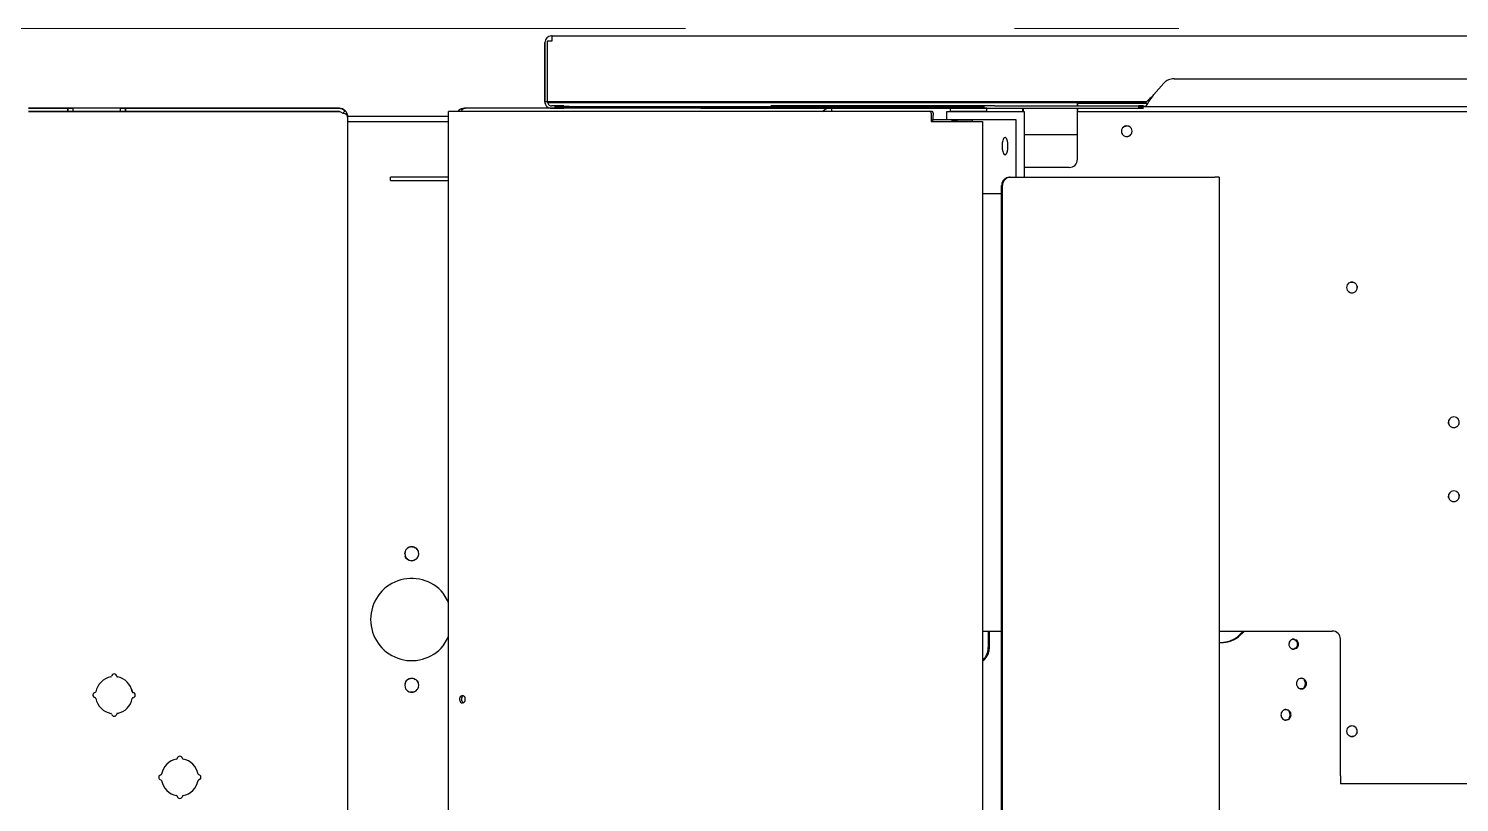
# Model space of a CAD drawing. Header units: millimetres. Extents: x -187347 to 135007, y -6415 to 292048.
# Drawn here: x -68491 to -67621, y 61584 to 62055 of the extents above; entities that cross this region are included whole.
import ezdxf

# ---------------------------------------------------------------- set-up
doc = ezdxf.new("R2010")
doc.units = ezdxf.units.MM
doc.header["$LTSCALE"] = 100
doc.linetypes.add('Z_LINE-CNTR', pattern=[17, 12, -2, 1, -2])
doc.layers.add('Layout Cabinplant', color=30, linetype='Continuous')
doc.layers.add('LAYOUT customer', color=5, linetype='Continuous')
doc.layers.add('S-GRID', color=7, linetype='Continuous', lineweight=5)

# ---------------------------------------------------------------- blocks, each defined once
blk = doc.blocks.new('CP hopper')
at = {"layer": 'LAYOUT customer', "linetype": 'Continuous'}
for p, q in [((-26411.64, -401.55), (-26411.64, -590.65)), ((-26411.64, -527.36), (-26411.64, -401.55)), ((-26411.64, -425.45), (-26411.64, -401.55)), ((-26411.64, -401.55), (-26411.64, -590.65)), ((-26409.64, -590.65), (-26409.64, -401.55)), ((-26409.64, -401.55), (-26409.64, -425.45)), ((-26411.64, -425.45), (-26409.64, -425.45)), ((-26409.64, -425.45), (-26411.64, -425.45)), ((-26411.64, -428.45), (-26411.64, -425.45)), ((-26409.64, -425.45), (-26409.64, -428.45)), ((-26409.64, -428.45), (-26411.64, -428.45)), ((-26411.64, -457.45), (-26409.64, -457.45)), ((-26411.64, -460.45), (-26411.64, -457.45)), ((-26411.64, -460.45), (-26409.64, -460.45)), ((-26409.64, -460.45), (-26411.64, -460.45)), ((-26411.64, -527.36), (-26411.64, -460.45)), ((-26409.64, -457.45), (-26409.64, -460.45)), ((-26409.64, -460.45), (-26409.64, -590.65)), ((-26763.17, -464.25), (-26764.65, -464.62)), ((-26411.64, -590.65), (-26411.64, -527.36)), ((-26411.64, -590.65), (-26411.64, -527.36)), ((-26411.79, -591.24), (-26412.53, -592.74)), ((-26411.64, -590.65), (-26411.79, -591.24)), ((-26410.02, -592.52), (-26409.68, -591.24)), ((-26409.68, -591.24), (-26410.02, -592.52)), ((-26409.68, -591.24), (-26409.64, -590.65)), ((-26409.64, -590.65), (-26409.68, -591.24)), ((-26415.04, -595.55), (-27218.26, -595.55)), ((-26417.64, -595.55), (-26417.64, -656.96)), ((-26417.64, -595.55), (-26417.64, -656.96)), ((-26417.64, -595.55), (-26417.64, -656.96)), ((-26415.04, -595.55), (-26414.54, -595.55)), ((-26414.54, -595.55), (-26415.04, -595.55)), ((-26414.54, -595.55), (-26415.04, -595.55)), ((-26414.64, -656.96), (-26414.64, -595.55)), ((-26414.64, -656.96), (-26414.64, -595.55)), ((-26414.08, -595.52), (-26414.54, -595.55)), ((-26414.08, -595.52), (-26414.54, -595.55)), ((-26414.54, -595.55), (-26414.08, -595.52)), ((-26413.38, -595.41), (-26414.08, -595.52)), ((-26414.08, -595.52), (-26413.38, -595.41)), ((-26413.19, -594.69), (-26413.8, -595.17)), ((-26412.71, -595.19), (-26413.38, -595.41)), ((-26413.38, -595.41), (-26412.71, -595.19)), ((-26412.81, -594.11), (-26413.19, -594.69)), ((-26412.53, -592.74), (-26412.81, -594.11)), ((-26412.71, -595.19), (-26411.78, -594.69)), ((-26411.78, -594.69), (-26412.71, -595.19)), ((-26412.53, -592.74), (-26411.15, -594.18)), ((-26412.53, -592.74), (-26411.15, -594.18)), ((-26412.53, -592.74), (-26411.15, -594.18)), ((-26411.15, -594.18), (-26412.53, -592.74)), ((-26412.53, -592.74), (-26411.15, -594.18)), ((-26412.53, -592.74), (-26411.15, -594.18)), ((-26411.15, -594.18), (-26412.53, -592.74)), ((-26412.53, -592.74), (-26411.15, -594.18)), ((-26411.15, -594.18), (-26412.53, -592.74)), ((-26412.53, -592.74), (-26411.15, -594.18)), ((-26411.15, -594.18), (-26412.53, -592.74)), ((-26411.15, -594.18), (-26412.53, -592.74)), ((-26412.53, -592.74), (-26411.15, -594.18)), ((-26411.15, -594.18), (-26412.53, -592.74)), ((-26411.15, -594.18), (-26412.53, -592.74)), ((-26411.15, -594.18), (-26412.53, -592.74)), ((-26411.15, -594.18), (-26412.53, -592.74)), ((-26411.15, -594.18), (-26412.53, -592.74)), ((-26412.53, -592.74), (-26411.15, -594.18)), ((-26412.53, -592.74), (-26411.15, -594.18)), ((-26411.78, -594.69), (-26411.15, -594.18)), ((-26411.15, -594.18), (-26411.78, -594.69)), ((-26411.15, -594.18), (-26410.02, -592.52)), ((-26410.02, -592.52), (-26411.15, -594.18)), ((-26453.64, -621.77), (-26451.64, -621.77)), ((-26453.64, -621.77), (-26453.64, -626.77)), ((-26451.64, -626.77), (-26451.64, -621.77)), ((-26764.89, -634.6), (-26764.81, -633.78)), ((-26764.81, -633.78), (-26764.89, -634.6)), ((-26764.82, -635.43), (-26764.89, -634.6)), ((-26764.89, -634.6), (-26764.82, -635.43)), ((-26764.61, -633.08), (-26764.81, -633.78)), ((-26763.98, -631.98), (-26764.61, -633.08)), ((-26763.98, -631.98), (-26763.31, -631.31)), ((-26763.31, -631.31), (-26763.98, -631.98)), ((-26762.73, -630.91), (-26763.31, -631.31)), ((-26761.75, -630.53), (-26762.73, -630.91)), ((-26760.64, -630.37), (-26761.75, -630.53)), ((-26759.54, -630.53), (-26760.64, -630.37)), ((-26758.55, -630.92), (-26759.54, -630.53)), ((-26759.54, -630.53), (-26759.14, -630.68)), ((-26757.97, -631.32), (-26758.55, -630.92)), ((-26757.31, -631.98), (-26757.97, -631.32)), ((-26756.68, -633.08), (-26757.31, -631.98)), ((-26757.31, -631.98), (-26757.03, -632.48)), ((-26756.48, -633.78), (-26756.68, -633.08)), ((-26756.68, -633.08), (-26756.48, -633.78)), ((-26756.43, -634.95), (-26756.48, -633.78)), ((-26756.48, -633.78), (-26756.4, -634.6)), ((-26756.48, -635.46), (-26756.43, -634.95)), ((-26756.4, -634.6), (-26756.43, -634.95)), ((-26684.81, -633.78), (-26684.89, -634.63)), ((-26684.89, -634.63), (-26684.86, -634.28)), ((-26684.89, -634.63), (-26684.81, -635.46)), ((-26684.81, -635.46), (-26684.89, -634.63)), ((-26684.62, -633.11), (-26684.81, -633.78)), ((-26683.99, -632), (-26684.62, -633.11)), ((-26684.62, -633.11), (-26684.26, -632.48)), ((-26683.32, -631.32), (-26683.99, -632)), ((-26683.99, -632), (-26683.32, -631.32)), ((-26682.74, -630.92), (-26683.32, -631.32)), ((-26683.32, -631.32), (-26682.74, -630.92)), ((-26681.75, -630.53), (-26682.74, -630.92)), ((-26682.74, -630.92), (-26682.15, -630.68)), ((-26680.64, -630.37), (-26681.75, -630.53)), ((-26680.64, -630.37), (-26679.53, -630.53)), ((-26679.53, -630.53), (-26680.64, -630.37)), ((-26678.55, -630.92), (-26679.53, -630.53)), ((-26677.97, -631.32), (-26678.55, -630.92)), ((-26677.3, -632), (-26677.97, -631.32)), ((-26677.3, -632), (-26677.03, -632.48)), ((-26676.67, -633.11), (-26677.3, -632)), ((-26676.67, -633.11), (-26676.47, -633.81)), ((-26676.47, -633.81), (-26676.67, -633.11)), ((-26676.4, -634.63), (-26676.48, -635.46)), ((-26676.48, -635.46), (-26676.4, -634.63)), ((-26676.4, -634.63), (-26676.47, -633.81)), ((-26453.64, -626.77), (-26453.64, -656.96)), ((-26451.64, -656.96), (-26451.64, -626.77)), ((-26764.62, -636.12), (-26764.82, -635.43)), ((-26764.82, -635.43), (-26764.62, -636.12)), ((-26764.62, -636.12), (-26763.99, -637.23)), ((-26763.99, -637.23), (-26764.25, -636.77)), ((-26763.99, -637.23), (-26763.32, -637.92)), ((-26763.32, -637.92), (-26762.74, -638.32)), ((-26762.74, -638.32), (-26761.76, -638.71)), ((-26761.76, -638.71), (-26762.21, -638.53)), ((-26761.76, -638.71), (-26760.64, -638.87)), ((-26760.64, -638.87), (-26759.54, -638.71)), ((-26759.54, -638.71), (-26758.55, -638.32)), ((-26758.55, -638.32), (-26759.08, -638.53)), ((-26758.55, -638.32), (-26757.97, -637.92)), ((-26757.97, -637.92), (-26758.55, -638.32)), ((-26757.97, -637.92), (-26757.3, -637.23)), ((-26757.3, -637.23), (-26757.97, -637.92)), ((-26757.3, -637.23), (-26756.67, -636.12)), ((-26756.67, -636.12), (-26757.04, -636.77)), ((-26756.67, -636.12), (-26756.48, -635.46)), ((-26684.81, -635.46), (-26684.61, -636.16)), ((-26684.61, -636.16), (-26684.81, -635.46)), ((-26684.61, -636.16), (-26683.98, -637.26)), ((-26683.98, -637.26), (-26684.25, -636.77)), ((-26683.98, -637.26), (-26683.32, -637.92)), ((-26683.32, -637.92), (-26682.74, -638.32)), ((-26682.74, -638.32), (-26681.75, -638.71)), ((-26681.75, -638.71), (-26682.21, -638.53)), ((-26681.75, -638.71), (-26680.64, -638.87)), ((-26680.64, -638.87), (-26679.54, -638.71)), ((-26679.54, -638.71), (-26678.56, -638.32)), ((-26678.56, -638.32), (-26679.08, -638.53)), ((-26678.56, -638.32), (-26677.98, -637.93)), ((-26677.31, -637.26), (-26677.98, -637.93)), ((-26677.98, -637.93), (-26677.31, -637.26)), ((-26677.31, -637.26), (-26676.68, -636.16)), ((-26676.68, -636.16), (-26677.04, -636.77)), ((-26676.68, -636.16), (-26676.48, -635.46)), ((-27221.64, -656.96), (-26411.64, -656.96)), ((-26736.71, -653.77), (-26731.19, -656.96)), ((-26710.1, -656.96), (-26704.58, -653.77)), ((-26411.64, -658.78), (-26411.64, -656.96)), ((-26411.64, -949.91), (-26411.64, -658.78)), ((-26771.3, -665), (-26771.39, -665.47)), ((-26771.39, -665.47), (-26771.09, -665.86)), ((-26770.88, -664.36), (-26771.3, -665)), ((-26771.09, -665.86), (-26771.3, -666.26)), ((-26771.3, -666.26), (-26771.09, -665.86)), ((-26771.09, -665.86), (-26770.53, -665.36)), ((-26770.89, -666.58), (-26770.53, -666.85)), ((-26770.52, -664.09), (-26770.88, -664.36)), ((-26770.53, -665.36), (-26769.95, -665.1)), ((-26770.53, -666.85), (-26769.95, -667.11)), ((-26769.93, -663.84), (-26770.52, -664.09)), ((-26769.95, -665.1), (-26769.58, -665.02)), ((-26769.95, -667.11), (-26769.58, -667.19)), ((-26769.56, -663.75), (-26769.93, -663.84)), ((-26769.58, -665.02), (-26769.15, -664.98)), ((-26769.58, -667.19), (-26769.15, -667.23)), ((-26769.13, -663.72), (-26769.56, -663.75)), ((-26769.15, -664.98), (-26768.73, -665.01)), ((-26769.15, -667.23), (-26768.73, -667.19)), ((-26768.71, -663.76), (-26769.13, -663.72)), ((-26768.73, -665.01), (-26768.36, -665.1)), ((-26768.73, -667.19), (-26768.36, -667.11)), ((-26768.34, -663.84), (-26768.71, -663.76)), ((-26768.36, -665.1), (-26767.77, -665.35)), ((-26768.36, -667.11), (-26767.77, -666.86)), ((-26767.76, -664.1), (-26768.34, -663.84)), ((-26767.77, -665.35), (-26767.41, -665.62)), ((-26767.77, -666.86), (-26767.41, -666.59)), ((-26767.2, -664.6), (-26767.76, -664.1)), ((-26767.41, -666.59), (-26766.99, -665.95)), ((-26766.99, -665.01), (-26767.2, -664.6)), ((-26766.89, -665.47), (-26766.99, -665.01)), ((-26766.99, -665.95), (-26766.89, -665.47)), ((-26411.64, -662.83), (-26410.47, -663.95)), ((-26411.08, -663.21), (-26411.64, -662.83)), ((-26411.64, -664.66), (-26411.08, -664.89)), ((-26410.47, -663.95), (-26410.02, -664.8)), ((-26410.02, -664.8), (-26409.86, -665.25)), ((-26409.86, -665.25), (-26409.64, -666.67)), ((-26409.64, -666.67), (-26409.64, -667.27)), ((-26409.64, -667.27), (-26409.64, -666.67)), ((-26409.64, -888.65), (-26409.64, -667.27)), ((-26409.64, -722.12), (-26409.64, -719.62)), ((-26409.64, -719.62), (-26409.64, -724.12)), ((-26409.64, -727.12), (-26409.64, -722.12)), ((-26408.64, -728.28), (-26408.64, -721.44)), ((-26408.64, -721.44), (-26408.64, -730.44)), ((-26408.14, -722.12), (-26408.14, -719.62)), ((-26408.14, -724.12), (-26408.14, -719.62)), ((-26408.14, -722.12), (-26408.14, -727.12)), ((-26405.64, -717.19), (-26406.16, -717.19)), ((-26405.64, -717.19), (-26406.16, -717.19)), ((-26406.16, -717.19), (-26406.16, -1081.42)), ((-26405.64, -715.62), (-26370.04, -715.62)), ((-26404.64, -715.62), (-26405.64, -715.62)), ((-26370.04, -715.62), (-26405.64, -715.62)), ((-26405.64, -717.19), (-26405.64, -715.62)), ((-26405.64, -715.62), (-26405.14, -715.62)), ((-26405.64, -717.19), (-26368.65, -717.19)), ((-26405.64, -1081.79), (-26405.64, -717.19)), ((-26405.14, -715.62), (-26404.64, -715.62)), ((-26370.04, -715.62), (-26369.64, -715.62)), ((-26369.64, -715.62), (-26370.04, -715.62)), ((-26368.65, -717.19), (-26368.65, -720.02)), ((-26368.65, -720.02), (-26368.28, -720.02)), ((-26368.28, -720.02), (-26365.64, -720.02)), ((-26367.14, -720.02), (-26367.14, -719.62)), ((-26367.14, -719.62), (-26367.14, -720.02)), ((-26365.64, -719.62), (-26365.64, -720.02)), ((-26365.64, -720.02), (-26365.64, -719.62)), ((-26365.64, -720.02), (-26365.64, -1316.22)), ((-26409.64, -724.12), (-26409.64, -727.12)), ((-26409.64, -727.12), (-26408.64, -727.12)), ((-26409.64, -727.12), (-26408.64, -727.12)), ((-26408.75, -731.33), (-26408.64, -730.44)), ((-26408.64, -727.12), (-26408.14, -727.12)), ((-26408.64, -727.12), (-26408.14, -727.12)), ((-26408.64, -730.44), (-26408.64, -728.28)), ((-26408.64, -730.44), (-26408.64, -982.94)), ((-26408.14, -727.12), (-26408.14, -724.12)), ((-26409.43, -732.41), (-26409.08, -732.04)), ((-26409.08, -732.04), (-26408.75, -731.33)), ((-26409.64, -805.45), (-26409.64, -803.33)), ((-26409.64, -810.54), (-26409.64, -805.45)), ((-26409.64, -810.54), (-26409.64, -855.41)), ((-26409.64, -859.15), (-26409.64, -853.17)), ((-26409.64, -853.17), (-26409.64, -888.65)), ((-26409.64, -855.41), (-26409.64, -858.7)), ((-26409.64, -858.7), (-26409.64, -860.79)), ((-26409.64, -862.57), (-26409.64, -859.15)), ((-26409.64, -860.79), (-26409.64, -864.15)), ((-26408.14, -853.17), (-26408.14, -859.15)), ((-26408.14, -949.18), (-26408.14, -853.17)), ((-26408.14, -859.15), (-26408.14, -862.57)), ((-26409.64, -888.65), (-26409.64, -862.57)), ((-26409.64, -864.15), (-26409.64, -869.94)), ((-26409.64, -869.94), (-26409.64, -870.33)), ((-26409.64, -870.33), (-26409.64, -872.14)), ((-26408.14, -862.57), (-26408.14, -982.94)), ((-26409.64, -872.14), (-26409.64, -888.65)), ((-26410.47, -886.05), (-26411.82, -884.61)), ((-26410.02, -886.88), (-26410.47, -886.05)), ((-26409.86, -887.31), (-26410.02, -886.88)), ((-26409.64, -888.65), (-26409.86, -887.31)), ((-26411.64, -890.14), (-26409.64, -890.14)), ((-26409.64, -890.14), (-26409.64, -888.65)), ((-26409.64, -888.65), (-26409.64, -890.14)), ((-26409.64, -889.12), (-26409.64, -888.65)), ((-26409.64, -888.65), (-26409.64, -890.14)), ((-26409.64, -888.65), (-26409.64, -890.14)), ((-26409.64, -890.14), (-26409.64, -889.12)), ((-26409.64, -962.21), (-26409.64, -890.14)), ((-26409.64, -890.14), (-26409.64, -949.18)), ((-26409.64, -962.21), (-26409.64, -890.14)), ((-26409.64, -890.14), (-26409.64, -962.21)), ((-26412.64, -950.69), (-26417.64, -950.69)), ((-26417.64, -950.69), (-26417.64, -951.74)), ((-26417.64, -951.74), (-26412.64, -951.95)), ((-26417.64, -951.74), (-26417.64, -956.5)), ((-26417.64, -956.5), (-26417.64, -978.55)), ((-26416.64, -960.13), (-26416.64, -951.95)), ((-26411.64, -951.17), (-26411.64, -949.91)), ((-26409.64, -949.18), (-26409.64, -955.59)), ((-26409.64, -955.59), (-26409.64, -962.21)), ((-26408.14, -955.59), (-26408.14, -949.18)), ((-26408.14, -969.69), (-26408.14, -955.59)), ((-26417.64, -963.48), (-26416.89, -963.48)), ((-26416.89, -963.48), (-26416.89, -966.26)), ((-26416.89, -965.15), (-26416.89, -963.48)), ((-26416.64, -960.13), (-26411.64, -960.13)), ((-26416.64, -1002.42), (-26416.64, -960.13)), ((-26411.64, -960.13), (-26411.64, -962.21)), ((-26411.64, -962.21), (-26411.64, -984.56)), ((-26411.64, -962.21), (-26411.64, -963.89)), ((-26411.64, -964.49), (-26411.64, -962.21)), ((-26411.64, -962.21), (-26411.64, -966.33)), ((-26409.64, -962.21), (-26411.64, -962.21)), ((-26411.64, -984.56), (-26411.64, -962.21)), ((-26411.64, -963.89), (-26411.64, -964.49)), ((-26409.64, -982.94), (-26409.64, -962.21)), ((-26409.64, -962.21), (-26409.64, -969.69)), ((-26409.64, -962.21), (-26409.64, -964.49)), ((-26409.64, -963.89), (-26409.64, -962.21)), ((-26409.64, -964.49), (-26409.64, -962.21)), ((-26409.64, -962.21), (-26409.64, -982.94)), ((-26409.64, -962.21), (-26409.64, -982.94)), ((-26409.64, -964.49), (-26409.64, -963.89)), ((-26409.64, -966.33), (-26409.64, -964.49)), ((-26416.89, -966.26), (-26417.64, -966.26)), ((-26416.89, -967.4), (-26416.89, -966.26)), ((-26416.89, -975.7), (-26416.89, -967.4)), ((-26411.64, -966.33), (-26411.64, -967.52)), ((-26411.64, -967.52), (-26411.64, -980.2)), ((-26409.64, -967.52), (-26409.64, -966.33)), ((-26409.64, -980.2), (-26409.64, -967.52)), ((-26409.64, -969.69), (-26409.64, -976.1)), ((-26408.14, -976.1), (-26408.14, -969.69)), ((-26417.64, -981.77), (-27215.64, -981.77)), ((-26745.76, -981.77), (-26745.13, -982.9)), ((-26745.13, -982.21), (-26745.38, -981.77)), ((-26727.64, -981.77), (-26727.64, -993.49)), ((-26461.64, -993.49), (-26461.64, -981.77)), ((-26417.64, -975.7), (-26416.89, -975.7)), ((-26417.64, -978.55), (-26417.64, -980.65)), ((-26417.64, -980.65), (-26417.64, -981.77)), ((-26411.64, -980.2), (-26411.64, -983.28)), ((-26411.64, -983.28), (-26411.64, -984.56)), ((-26409.64, -976.1), (-26409.64, -982.94)), ((-26409.64, -982.94), (-26409.64, -980.2)), ((-26409.64, -982.94), (-26409.64, -983.95)), ((-26409.64, -982.94), (-26408.14, -982.94)), ((-26409.64, -984.56), (-26409.64, -982.94)), ((-26408.14, -982.94), (-26408.14, -976.1)), ((-26408.14, -989.35), (-26408.14, -982.94)), ((-26737.64, -985.38), (-26737.64, -986.06)), ((-26727.64, -985.38), (-26737.64, -985.38)), ((-26737.64, -986.06), (-26727.64, -986.06)), ((-26411.64, -984.56), (-26411.64, -1006.17)), ((-26411.64, -984.56), (-26409.64, -984.56)), ((-26411.64, -984.56), (-26411.64, -1006.17)), ((-26409.64, -983.95), (-26409.64, -984.56)), ((-26409.64, -984.56), (-26409.64, -985.52)), ((-26409.64, -984.56), (-26409.64, -988.09)), ((-26409.64, -985.52), (-26409.64, -987.42)), ((-26409.64, -987.42), (-26409.64, -988.09)), ((-26409.64, -988.09), (-26409.64, -989.35)), ((-26409.64, -989.35), (-26409.64, -1076.74)), ((-26408.14, -989.35), (-26408.14, -1076.74)), ((-27176.64, -993.49), (-26456.64, -993.49)), ((-27176.64, -994), (-26456.64, -994)), ((-26456.64, -993.49), (-26456.64, -994)), ((-26451.64, -998.19), (-26451.64, -998.7)), ((-26451.64, -998.7), (-26451.64, -998.19)), ((-26451.64, -998.7), (-26451.64, -1123.21)), ((-26437.7, -995.1), (-26437.89, -995.58)), ((-26437.21, -994.69), (-26437.7, -995.1)), ((-26436.72, -994.44), (-26437.21, -994.69)), ((-26435.87, -994.16), (-26436.72, -994.44)), ((-26434.51, -993.9), (-26435.87, -994.16)), ((-26433.64, -993.81), (-26434.51, -993.9)), ((-26432.62, -993.78), (-26433.64, -993.81)), ((-26431.61, -993.82), (-26432.62, -993.78)), ((-26430.74, -993.9), (-26431.61, -993.82)), ((-26429.39, -994.17), (-26430.74, -993.9)), ((-26428.55, -994.45), (-26429.39, -994.17)), ((-26428.07, -994.7), (-26428.55, -994.45)), ((-26427.59, -995.11), (-26428.07, -994.7)), ((-26427.39, -995.58), (-26427.59, -995.11)), ((-26451.64, -1002.42), (-26416.64, -1002.42)), ((-26411.64, -1007.11), (-26451.64, -1007.11)), ((-26445.64, -1034.62), (-26445.64, -1007.11)), ((-26425.64, -1007.11), (-26425.64, -1039.62)), ((-26411.64, -1006.17), (-26411.64, -1007.11)), ((-26409.64, -1006.17), (-26411.64, -1006.17)), ((-26411.64, -1006.17), (-26411.64, -1006.77)), ((-26411.64, -1006.77), (-26411.64, -1006.17)), ((-26411.64, -1006.77), (-26409.64, -1006.77)), ((-26440.64, -1039.62), (-26411.54, -1039.62)), ((-26411.54, -1039.62), (-26409.49, -1039.62)), ((-26409.49, -1039.62), (-26411.54, -1039.62)), ((-26411.54, -1039.62), (-26411.54, -1710.22)), ((-26406.64, -1039.62), (-26408.08, -1039.62)), ((-26408.08, -1039.62), (-26406.64, -1039.62)), ((-26406.64, -1080.86), (-26406.64, -1039.62)), ((-26406.64, -1080.86), (-26406.64, -1039.62)), ((-26426.83, -1068.97), (-26426.89, -1069.61)), ((-26426.89, -1069.61), (-26426.83, -1070.26)), ((-26426.67, -1068.44), (-26426.83, -1068.97)), ((-26426.83, -1070.26), (-26426.67, -1070.79)), ((-26426.67, -1070.79), (-26426.83, -1070.26)), ((-26426.19, -1067.6), (-26426.67, -1068.44)), ((-26425.69, -1067.1), (-26426.19, -1067.6)), ((-26425.25, -1066.79), (-26425.69, -1067.1)), ((-26425.69, -1067.1), (-26425.25, -1066.79)), ((-26424.49, -1066.49), (-26425.25, -1066.79)), ((-26423.64, -1066.37), (-26424.49, -1066.49)), ((-26422.79, -1066.49), (-26423.64, -1066.37)), ((-26422.04, -1066.79), (-26422.79, -1066.49)), ((-26421.6, -1067.1), (-26422.04, -1066.79)), ((-26421.1, -1067.6), (-26421.6, -1067.1)), ((-26420.62, -1068.44), (-26421.1, -1067.6)), ((-26421.1, -1067.6), (-26420.88, -1067.97)), ((-26420.46, -1068.97), (-26420.62, -1068.44)), ((-26420.62, -1068.44), (-26420.46, -1068.97)), ((-26420.62, -1070.79), (-26420.46, -1070.26)), ((-26420.4, -1069.61), (-26420.46, -1068.97)), ((-26420.46, -1068.97), (-26420.4, -1069.61)), ((-26420.46, -1070.26), (-26420.4, -1069.61)), ((-26426.67, -1070.79), (-26426.21, -1071.62)), ((-26426.21, -1071.62), (-26425.69, -1072.14)), ((-26425.69, -1072.14), (-26425.25, -1072.45)), ((-26425.25, -1072.45), (-26424.5, -1072.75)), ((-26424.5, -1072.75), (-26423.64, -1072.87)), ((-26423.64, -1072.87), (-26422.8, -1072.75)), ((-26422.8, -1072.75), (-26422.04, -1072.45)), ((-26422.04, -1072.45), (-26421.6, -1072.14)), ((-26421.6, -1072.14), (-26422.04, -1072.45)), ((-26421.6, -1072.14), (-26421.08, -1071.62)), ((-26421.08, -1071.62), (-26421.6, -1072.14)), ((-26421.08, -1071.62), (-26420.62, -1070.79)), ((-26408.14, -1076.74), (-26409.64, -1076.74)), ((-26409.64, -1079.73), (-26409.64, -1076.74)), ((-26409.64, -1076.74), (-26409.64, -1079.73)), ((-26408.64, -1076.74), (-26408.64, -1080.86)), ((-26408.64, -1080.86), (-26408.64, -1076.74)), ((-26408.14, -1076.74), (-26408.14, -1079.73)), ((-26408.14, -1079.73), (-26408.14, -1076.74)), ((-26408.64, -1080.86), (-26408.64, -1714.55)), ((-26408.39, -1081.41), (-26407.36, -1082.07)), ((-26407.36, -1082.07), (-26406.64, -1082.48)), ((-26406.64, -1082.48), (-26406.64, -1080.86)), ((-26406.64, -1082.48), (-26405.62, -1083.08)), ((-26405.33, -1082.03), (-26405.8, -1081.67)), ((-26405.62, -1083.08), (-26404.41, -1083.9)), ((-26404.73, -1082.56), (-26405.33, -1082.03)), ((-26404.14, -1083.22), (-26404.73, -1082.56)), ((-26404.41, -1083.9), (-26403.74, -1084.4)), ((-26403.74, -1083.71), (-26404.14, -1083.22)), ((-26402.63, -1085.03), (-26403.74, -1083.71)), ((-26403.74, -1084.4), (-26402.29, -1085.44)), ((-26402.29, -1085.44), (-26402.63, -1085.03)), ((-26402.29, -1085.44), (-26401.29, -1086.03)), ((-26401.29, -1086.03), (-26394.27, -1092.27)), ((-26391.73, -1098.41), (-26391.73, -1695.76)), ((-26451.64, -1125.84), (-27181.64, -1125.84)), ((-26734.46, -1125.84), (-26734.64, -1127.02)), ((-26727.64, -1125.84), (-26727.64, -1194.62)), ((-26451.64, -1125.84), (-26451.64, -1123.21)), ((-26727.64, -1140.49), (-26731.17, -1136.92)), ((-26731.17, -1137.6), (-26727.64, -1141.17)), ((-26781.47, -1164.98), (-26781.89, -1165.8)), ((-26781.89, -1165.8), (-26781.89, -1166.48)), ((-26781.89, -1166.48), (-26781.89, -1165.8)), ((-26781.17, -1164.56), (-26781.47, -1164.98)), ((-26780.64, -1164.08), (-26781.17, -1164.56)), ((-26779.8, -1163.63), (-26780.64, -1164.08)), ((-26779.26, -1163.48), (-26779.8, -1163.63)), ((-26778.63, -1163.43), (-26779.26, -1163.48)), ((-26778, -1163.49), (-26778.63, -1163.43)), ((-26777.47, -1163.64), (-26778, -1163.49)), ((-26776.63, -1164.09), (-26777.47, -1163.64)), ((-26776.11, -1164.57), (-26776.63, -1164.09)), ((-26775.81, -1164.99), (-26776.11, -1164.57)), ((-26775.39, -1165.8), (-26775.81, -1164.99)), ((-26775.39, -1166.48), (-26775.39, -1165.8)), ((-26775.39, -1165.8), (-26775.39, -1166.48)), ((-26781.77, -1167.28), (-26781.89, -1166.48)), ((-26781.89, -1166.48), (-26781.77, -1167.28)), ((-26781.48, -1167.98), (-26781.77, -1167.28)), ((-26781.77, -1167.28), (-26781.48, -1167.98)), ((-26780.64, -1168.2), (-26781.48, -1167.98)), ((-26781.48, -1167.98), (-26781.18, -1168.4)), ((-26781.18, -1168.4), (-26780.66, -1168.88)), ((-26780.66, -1168.88), (-26779.82, -1169.33)), ((-26779.8, -1168.65), (-26780.64, -1168.2)), ((-26779.82, -1169.33), (-26779.29, -1169.47)), ((-26779.26, -1168.8), (-26779.8, -1168.65)), ((-26779.29, -1169.47), (-26778.66, -1169.54)), ((-26778.63, -1168.85), (-26779.26, -1168.8)), ((-26778.66, -1169.54), (-26778.03, -1169.48)), ((-26778, -1168.79), (-26778.63, -1168.85)), ((-26778.03, -1169.48), (-26777.49, -1169.34)), ((-26777.47, -1168.64), (-26778, -1168.79)), ((-26777.49, -1169.34), (-26776.65, -1168.89)), ((-26776.63, -1168.19), (-26777.47, -1168.64)), ((-26776.65, -1168.89), (-26776.12, -1168.41)), ((-26775.82, -1167.99), (-26776.63, -1168.19)), ((-26776.12, -1168.41), (-26775.82, -1167.99)), ((-26775.52, -1167.28), (-26775.82, -1167.99)), ((-26775.82, -1167.99), (-26775.52, -1167.28)), ((-26775.39, -1166.48), (-26775.52, -1167.28)), ((-26775.52, -1167.28), (-26775.39, -1166.48)), ((-26762.47, -1174.37), (-26762.77, -1175.08)), ((-26762.17, -1173.95), (-26762.47, -1174.37)), ((-26761.64, -1173.47), (-26762.17, -1173.95)), ((-26760.8, -1173.02), (-26761.64, -1173.47)), ((-26760.26, -1172.88), (-26760.8, -1173.02)), ((-26759.63, -1172.83), (-26760.26, -1172.88)), ((-26759, -1172.89), (-26759.63, -1172.83)), ((-26758.47, -1173.03), (-26759, -1172.89)), ((-26757.63, -1173.49), (-26758.47, -1173.03)), ((-26757.11, -1173.97), (-26757.63, -1173.49)), ((-26756.81, -1174.38), (-26757.11, -1173.97)), ((-26756.52, -1175.08), (-26756.81, -1174.38)), ((-26738.34, -1169.75), (-26738.74, -1170.5)), ((-26738.74, -1170.5), (-26738.63, -1171.26)), ((-26738.63, -1171.26), (-26738.74, -1170.5)), ((-26738.63, -1171.26), (-26738.34, -1171.93)), ((-26738.34, -1171.93), (-26738.63, -1171.26)), ((-26738.05, -1169.35), (-26738.34, -1169.75)), ((-26738.34, -1171.93), (-26738.05, -1172.33)), ((-26738.05, -1172.33), (-26738.34, -1171.93)), ((-26738.05, -1172.33), (-26738.06, -1173.01)), ((-26738.06, -1173.01), (-26737.57, -1173.46)), ((-26737.55, -1168.89), (-26738.05, -1169.35)), ((-26737.55, -1172.79), (-26738.05, -1172.33)), ((-26737.57, -1173.46), (-26736.77, -1173.9)), ((-26736.74, -1168.46), (-26737.55, -1168.89)), ((-26736.74, -1173.22), (-26737.55, -1172.79)), ((-26736.77, -1173.9), (-26736.26, -1174.04)), ((-26736.24, -1168.32), (-26736.74, -1168.46)), ((-26736.24, -1173.36), (-26736.74, -1173.22)), ((-26736.26, -1174.04), (-26735.66, -1174.09)), ((-26735.63, -1168.27), (-26736.24, -1168.32)), ((-26735.63, -1173.41), (-26736.24, -1173.36)), ((-26735.66, -1174.09), (-26735.05, -1174.04)), ((-26735.03, -1168.33), (-26735.63, -1168.27)), ((-26735.03, -1173.35), (-26735.63, -1173.41)), ((-26735.05, -1174.04), (-26734.55, -1173.9)), ((-26734.52, -1168.47), (-26735.03, -1168.33)), ((-26734.52, -1173.21), (-26735.03, -1173.35)), ((-26734.55, -1173.9), (-26733.74, -1173.47)), ((-26733.72, -1168.9), (-26734.52, -1168.47)), ((-26733.72, -1172.78), (-26734.52, -1173.21)), ((-26733.74, -1173.47), (-26733.24, -1173.02)), ((-26733.23, -1169.35), (-26733.72, -1168.9)), ((-26733.23, -1172.32), (-26733.72, -1172.78)), ((-26733.24, -1173.02), (-26733.23, -1172.32)), ((-26732.94, -1169.75), (-26733.23, -1169.35)), ((-26733.23, -1172.32), (-26732.94, -1171.92)), ((-26732.94, -1171.92), (-26733.23, -1172.32)), ((-26732.54, -1170.5), (-26732.94, -1169.75)), ((-26732.94, -1171.92), (-26732.66, -1171.26)), ((-26732.66, -1171.26), (-26732.94, -1171.92)), ((-26732.66, -1171.26), (-26732.54, -1170.5)), ((-26732.54, -1170.5), (-26732.66, -1171.26)), ((-26762.89, -1175.88), (-26762.77, -1175.08)), ((-26762.77, -1175.08), (-26762.89, -1175.88)), ((-26762.77, -1176.68), (-26762.89, -1175.88)), ((-26762.89, -1175.88), (-26762.77, -1176.68)), ((-26762.48, -1177.38), (-26762.77, -1176.68)), ((-26762.77, -1176.68), (-26762.48, -1177.38)), ((-26761.64, -1177.6), (-26762.48, -1177.38)), ((-26762.48, -1177.38), (-26762.18, -1177.79)), ((-26762.18, -1177.79), (-26761.66, -1178.27)), ((-26761.66, -1178.27), (-26760.82, -1178.72)), ((-26760.8, -1178.05), (-26761.64, -1177.6)), ((-26760.82, -1178.72), (-26760.29, -1178.87)), ((-26760.26, -1178.19), (-26760.8, -1178.05)), ((-26760.29, -1178.87), (-26759.66, -1178.93)), ((-26759.63, -1178.25), (-26760.26, -1178.19)), ((-26759.66, -1178.93), (-26759.03, -1178.88)), ((-26759, -1178.19), (-26759.63, -1178.25)), ((-26759.03, -1178.88), (-26758.49, -1178.73)), ((-26758.47, -1178.04), (-26759, -1178.19)), ((-26758.49, -1178.73), (-26757.65, -1178.28)), ((-26757.63, -1177.59), (-26758.47, -1178.04)), ((-26757.65, -1178.28), (-26757.12, -1177.8)), ((-26756.82, -1177.38), (-26757.63, -1177.59)), ((-26757.12, -1177.8), (-26756.82, -1177.38)), ((-26756.52, -1176.68), (-26756.82, -1177.38)), ((-26756.82, -1177.38), (-26756.52, -1176.68)), ((-26756.52, -1175.08), (-26756.39, -1175.88)), ((-26756.39, -1175.88), (-26756.52, -1175.08)), ((-26756.39, -1175.88), (-26756.52, -1176.68)), ((-26756.52, -1176.68), (-26756.39, -1175.88)), ((-26820.64, -1711.32), (-26820.64, -1199.62)), ((-26815.74, -1199.62), (-26820.64, -1199.62)), ((-26815.74, -1199.62), (-26732.64, -1199.62)), ((-26791.83, -1205.97), (-26791.89, -1206.63)), ((-26791.89, -1206.63), (-26791.83, -1207.26)), ((-26791.83, -1207.26), (-26791.89, -1206.63)), ((-26791.68, -1205.47), (-26791.83, -1205.97)), ((-26791.83, -1207.26), (-26791.67, -1207.79)), ((-26791.67, -1207.79), (-26791.83, -1207.26)), ((-26791.21, -1204.62), (-26791.68, -1205.47)), ((-26791.68, -1205.47), (-26791.21, -1204.62)), ((-26791.67, -1207.79), (-26791.19, -1208.64)), ((-26790.69, -1204.1), (-26791.21, -1204.62)), ((-26791.21, -1204.62), (-26790.69, -1204.1)), ((-26791.19, -1208.64), (-26790.69, -1209.14)), ((-26790.25, -1203.79), (-26790.69, -1204.1)), ((-26790.69, -1204.1), (-26790.25, -1203.79)), ((-26790.69, -1209.14), (-26790.25, -1209.45)), ((-26789.49, -1203.49), (-26790.25, -1203.79)), ((-26790.25, -1209.45), (-26789.49, -1209.75)), ((-26789.49, -1209.75), (-26789.89, -1209.59)), ((-26788.64, -1203.37), (-26789.49, -1203.49)), ((-26789.49, -1209.75), (-26788.64, -1209.87)), ((-26787.79, -1203.49), (-26788.64, -1203.37)), ((-26788.64, -1209.87), (-26787.8, -1209.75)), ((-26787.8, -1209.75), (-26787.05, -1209.45)), ((-26787.04, -1203.79), (-26787.79, -1203.49)), ((-26787.05, -1209.45), (-26786.61, -1209.15)), ((-26786.6, -1204.1), (-26787.04, -1203.79)), ((-26786.61, -1209.15), (-26786.1, -1208.64)), ((-26786.08, -1204.62), (-26786.6, -1204.1)), ((-26786.1, -1208.64), (-26785.62, -1207.79)), ((-26785.61, -1205.47), (-26786.08, -1204.62)), ((-26785.62, -1207.79), (-26785.46, -1207.26)), ((-26785.45, -1206), (-26785.61, -1205.47)), ((-26785.46, -1207.26), (-26785.4, -1206.63)), ((-26785.4, -1206.63), (-26785.45, -1206)), ((-26521.83, -1205.97), (-26521.89, -1206.61)), ((-26521.89, -1206.61), (-26521.84, -1207.24)), ((-26521.84, -1207.24), (-26521.68, -1207.77)), ((-26521.67, -1205.44), (-26521.83, -1205.97)), ((-26521.68, -1207.77), (-26521.21, -1208.62)), ((-26521.19, -1204.6), (-26521.67, -1205.44)), ((-26521.21, -1208.62), (-26520.69, -1209.14)), ((-26520.68, -1204.09), (-26521.19, -1204.6)), ((-26520.69, -1209.14), (-26520.25, -1209.45)), ((-26520.24, -1203.79), (-26520.68, -1204.09)), ((-26520.25, -1209.45), (-26519.5, -1209.75)), ((-26519.49, -1203.49), (-26520.24, -1203.79)), ((-26519.5, -1209.75), (-26518.64, -1209.87)), ((-26518.64, -1203.37), (-26519.49, -1203.49)), ((-26517.79, -1203.49), (-26518.64, -1203.37)), ((-26518.64, -1209.87), (-26517.79, -1209.75)), ((-26517.79, -1209.75), (-26518.64, -1209.87)), ((-26517.04, -1203.79), (-26517.79, -1203.49)), ((-26517.79, -1209.75), (-26517.05, -1209.45)), ((-26517.05, -1209.45), (-26516.61, -1209.15)), ((-26516.6, -1204.1), (-26517.04, -1203.79)), ((-26516.61, -1209.15), (-26516.1, -1208.64)), ((-26516.1, -1204.6), (-26516.6, -1204.1)), ((-26515.61, -1205.47), (-26516.1, -1204.6)), ((-26516.1, -1204.6), (-26515.88, -1204.97)), ((-26516.1, -1208.64), (-26515.61, -1207.77)), ((-26515.61, -1207.77), (-26515.88, -1208.26)), ((-26515.46, -1205.97), (-26515.61, -1205.47)), ((-26515.61, -1207.77), (-26515.45, -1207.24)), ((-26515.4, -1206.61), (-26515.46, -1205.97)), ((-26515.46, -1205.97), (-26515.4, -1206.61)), ((-26515.45, -1207.24), (-26515.4, -1206.61)), ((-26515.4, -1206.61), (-26515.45, -1207.24)), ((-26648.77, -1267.77), (-26648.89, -1268.62)), ((-26648.89, -1268.62), (-26648.77, -1269.47)), ((-26648.47, -1267.02), (-26648.77, -1267.77)), ((-26648.77, -1269.47), (-26648.48, -1270.21)), ((-26648.18, -1270.66), (-26648.48, -1270.21)), ((-26648.48, -1270.21), (-26648.18, -1270.66)), ((-26648.17, -1266.57), (-26648.47, -1267.02)), ((-26647.66, -1271.16), (-26648.18, -1270.66)), ((-26648.18, -1270.66), (-26647.66, -1271.16)), ((-26647.64, -1266.06), (-26648.17, -1266.57)), ((-26646.8, -1265.58), (-26647.64, -1266.06)), ((-26646.8, -1265.58), (-26646.26, -1265.43)), ((-26646.26, -1265.43), (-26646.8, -1265.58)), ((-26646.26, -1265.43), (-26645.63, -1265.37)), ((-26645.63, -1265.37), (-26646.26, -1265.43)), ((-26645, -1265.43), (-26645.63, -1265.37)), ((-26644.47, -1265.59), (-26645, -1265.43)), ((-26644.47, -1265.59), (-26643.99, -1265.86)), ((-26643.63, -1266.07), (-26644.47, -1265.59)), ((-26643.65, -1271.18), (-26643.12, -1270.67)), ((-26643.63, -1266.07), (-26643.11, -1266.58)), ((-26643.11, -1266.58), (-26643.63, -1266.07)), ((-26643.12, -1270.67), (-26642.82, -1270.22)), ((-26643.11, -1266.58), (-26642.81, -1267.03)), ((-26642.81, -1267.03), (-26643.11, -1266.58)), ((-26642.82, -1270.22), (-26642.52, -1269.47)), ((-26642.52, -1267.77), (-26642.81, -1267.03)), ((-26642.39, -1268.62), (-26642.52, -1267.77)), ((-26642.52, -1269.47), (-26642.39, -1268.62)), ((-26603.77, -1267.77), (-26603.89, -1268.62)), ((-26603.89, -1268.62), (-26603.77, -1269.47)), ((-26603.47, -1267.02), (-26603.77, -1267.77)), ((-26603.77, -1269.47), (-26603.47, -1270.22)), ((-26603.47, -1270.22), (-26603.62, -1269.86)), ((-26603.17, -1266.57), (-26603.47, -1267.02)), ((-26603.47, -1270.22), (-26603.17, -1270.67)), ((-26603.17, -1270.67), (-26603.47, -1270.22)), ((-26602.64, -1266.06), (-26603.17, -1266.57)), ((-26603.17, -1270.67), (-26602.64, -1271.18)), ((-26602.64, -1271.18), (-26603.17, -1270.67)), ((-26601.8, -1265.58), (-26602.64, -1266.06)), ((-26602.64, -1266.06), (-26602.23, -1265.82)), ((-26601.8, -1265.58), (-26601.26, -1265.43)), ((-26601.26, -1265.43), (-26601.8, -1265.58)), ((-26601.26, -1265.43), (-26600.63, -1265.37)), ((-26600.63, -1265.37), (-26601.26, -1265.43)), ((-26600, -1265.43), (-26600.63, -1265.37)), ((-26599.47, -1265.59), (-26600, -1265.43)), ((-26599.47, -1265.59), (-26598.99, -1265.86)), ((-26598.63, -1266.07), (-26599.47, -1265.59)), ((-26598.63, -1266.07), (-26598.11, -1266.58)), ((-26598.11, -1266.58), (-26598.63, -1266.07)), ((-26598.63, -1271.16), (-26598.12, -1270.67)), ((-26598.12, -1270.67), (-26597.82, -1270.22)), ((-26597.81, -1267.03), (-26598.11, -1266.58)), ((-26597.82, -1270.22), (-26597.52, -1269.47)), ((-26597.52, -1267.77), (-26597.81, -1267.03)), ((-26597.39, -1268.62), (-26597.52, -1267.77)), ((-26597.52, -1269.47), (-26597.39, -1268.62)), ((-26647.66, -1271.16), (-26646.82, -1271.65)), ((-26646.82, -1271.65), (-26647.26, -1271.39)), ((-26646.82, -1271.65), (-26646.29, -1271.8)), ((-26646.29, -1271.8), (-26645.66, -1271.87)), ((-26645.03, -1271.81), (-26645.66, -1271.87)), ((-26645.66, -1271.87), (-26645.03, -1271.81)), ((-26644.49, -1271.66), (-26645.03, -1271.81)), ((-26645.03, -1271.81), (-26644.49, -1271.66)), ((-26644.49, -1271.66), (-26643.65, -1271.18)), ((-26602.64, -1271.18), (-26601.8, -1271.66)), ((-26601.8, -1271.66), (-26602.26, -1271.39)), ((-26601.8, -1271.66), (-26601.29, -1271.8)), ((-26601.29, -1271.8), (-26600.66, -1271.87)), ((-26600.66, -1271.87), (-26600.03, -1271.81)), ((-26600.03, -1271.81), (-26599.49, -1271.66)), ((-26599.49, -1271.66), (-26598.63, -1271.16))]:
    blk.add_line(p, q, dxfattribs=at)
for centre, radius, start, end in [((-26766.65, -453.55), 11.25, 100.1776, 169.8224), ((-26768.84, -441.84), 0.665, 287.92926, 352.86568), ((-26766.63, -442.3), 1.59, 8.72486, 166.38516), ((-26766.65, -442.3), 1.6, 8.64465, 115.08085), ((-26764.44, -441.86), 0.655, 197.8503, 250.60183), ((-26764.44, -441.86), 0.655, 197.8503, 250.60183), ((-26766.65, -453.55), 11.25, 10.1776, 79.82242), ((-26777.9, -453.55), 1.6, 98.38592, 180.03347), ((-26778.21, -451.47), 0.5, 279.30336, 349.82826), ((-26755.08, -451.47), 0.499, 190.12416, 260.74423), ((-26755.39, -453.55), 1.6, 359.97783, 81.59925), ((-26777.89, -453.55), 1.6, 180.01122, 261.35879), ((-26778.21, -455.62), 0.5, 10.17504, 81.37257), ((-26778.21, -455.62), 0.5, 10.17504, 81.37257), ((-26766.65, -453.55), 11.25, 190.17836, 259.79564), ((-26766.65, -453.55), 11.25, 280.19622, 349.8224), ((-26755.08, -455.62), 0.5, 99.30334, 169.82825), ((-26755.39, -453.55), 1.6, 278.40956, 0.01336), ((-26768.85, -465.24), 0.655, 17.90609, 71.12753), ((-26768.85, -465.24), 0.655, 17.90609, 71.12753), ((-26766.66, -464.8), 1.59, 188.72978, 346.25314), ((-26766.64, -464.8), 1.6, 216.33473, 317.60166), ((-26764.45, -465.25), 0.666, 107.50462, 172.99983), ((-26816.65, -493.55), 11.25, 100.1776, 169.8224), ((-26818.84, -481.84), 0.665, 287.92926, 352.86568), ((-26816.63, -482.3), 1.59, 8.72486, 166.38516), ((-26814.44, -481.86), 0.655, 197.90079, 250.96834), ((-26814.44, -481.86), 0.655, 197.90079, 250.96834), ((-26816.65, -493.55), 11.25, 10.1776, 79.80378), ((-26827.9, -493.55), 1.6, 98.38592, 180.03347), ((-26827.91, -493.53), 1.59, 180.54585, 256.57702), ((-26828.36, -495.75), 0.674, 18.25715, 82.93762), ((-26828.21, -491.47), 0.499, 279.25576, 349.87586), ((-26828.21, -491.47), 0.499, 279.25576, 349.87586), ((-26816.65, -493.55), 11.25, 190.17836, 259.79564), ((-26816.65, -493.55), 11.25, 280.19622, 349.8224), ((-26805.08, -491.47), 0.5, 190.17175, 260.69664), ((-26805.08, -491.47), 0.5, 190.17175, 260.69664), ((-26805.08, -495.62), 0.5, 99.30334, 169.82825), ((-26805.4, -493.55), 1.6, 359.99849, 81.57859), ((-26805.4, -493.55), 1.6, 359.99849, 81.57859), ((-26805.4, -493.55), 1.6, 278.44302, 359.97991), ((-26818.72, -505.11), 0.501, 8.67791, 80.35571), ((-26814.45, -505.25), 0.666, 107.50462, 172.99983), ((-26814.45, -505.25), 0.666, 107.50462, 172.99983), ((-26816.66, -504.8), 1.59, 188.72978, 346.25314), ((-26816.65, -504.8), 1.6, 227.58007, 317.61159), ((-26720.65, -634.62), 25, 89.99989, 229.99982), ((-26720.65, -634.62), 25, 309.99996, 90.00008), ((-26414.55, -666.67), 4.9, 359.99716, 44.99847), ((-26405.65, -719.62), 4, 89.99266, 180.00734), ((-26405.65, -719.62), 4, 89.99266, 180.00734), ((-26405.68, -719.65), 2.46, 89.16033, 179.19596), ((-26369.64, -719.62), 4, 0, 90), ((-26369.64, -719.62), 4, 0, 90), ((-26440.64, -1034.62), 5, 180, 270), ((-26732.64, -1194.62), 5, 270, 0)]:
    blk.add_arc(centre, radius, start, end, dxfattribs=at)
for points in [[(-26409.64, -667.27), (-26409.68, -666.67), (-26409.93, -666.12), (-26410.42, -665.43), (-26411.08, -664.89)], [(-26412.64, -950.69), (-26412.48, -950.64), (-26412.32, -950.6), (-26412.16, -950.56), (-26412.01, -950.49), (-26411.9, -950.36), (-26411.82, -950.21), (-26411.73, -950.06), (-26411.64, -949.91)], [(-26412.64, -951.95), (-26412.48, -951.9), (-26412.32, -951.86), (-26412.16, -951.82), (-26412.01, -951.75), (-26411.9, -951.62), (-26411.82, -951.47), (-26411.73, -951.32), (-26411.64, -951.17)], [(-26745.13, -982.21), (-26743.56, -983.56), (-26741.75, -984.55), (-26739.74, -985.17), (-26737.64, -985.38)], [(-26745.13, -982.9), (-26743.56, -984.24), (-26741.75, -985.23), (-26739.74, -985.85), (-26737.64, -986.06)], [(-26451.64, -998.19), (-26451.74, -997.27), (-26452.03, -996.39), (-26452.24, -995.97), (-26452.49, -995.58), (-26452.78, -995.21), (-26453.11, -994.87), (-26453.47, -994.55), (-26453.87, -994.28), (-26454.29, -994.04), (-26454.73, -993.85), (-26455.67, -993.58), (-26456.64, -993.49)], [(-26451.64, -998.7), (-26451.69, -997.81), (-26451.96, -996.95), (-26452.2, -996.51), (-26452.48, -996.1), (-26452.78, -995.72), (-26453.11, -995.38), (-26453.47, -995.07), (-26453.87, -994.79), (-26454.29, -994.56), (-26454.73, -994.36), (-26455.67, -994.09), (-26456.64, -994)], [(-26437.89, -995.58), (-26437.69, -996), (-26437.38, -996.35), (-26437.08, -996.55), (-26436.75, -996.69), (-26436.34, -996.85), (-26435.92, -996.98), (-26435.42, -997.1), (-26434.92, -997.19), (-26434.37, -997.27), (-26433.81, -997.33), (-26433.23, -997.36), (-26432.64, -997.37), (-26432.06, -997.36), (-26431.48, -997.33), (-26430.92, -997.27), (-26430.37, -997.19), (-26429.87, -997.1), (-26429.37, -996.98), (-26428.95, -996.85), (-26428.54, -996.69), (-26428.21, -996.55), (-26427.91, -996.35), (-26427.6, -996), (-26427.39, -995.58)], [(-26408.64, -1080.86), (-26408.58, -1081), (-26408.52, -1081.14), (-26408.46, -1081.27), (-26408.39, -1081.41)], [(-26406.64, -1080.86), (-26406.47, -1081.1), (-26406.29, -1081.34)], [(-26391.73, -1098.41), (-26391.89, -1096.65), (-26392.39, -1094.95), (-26393.17, -1093.5), (-26394.27, -1092.27)], [(-26734.64, -1126.33), (-26734.42, -1129.14), (-26733.76, -1131.87), (-26732.66, -1134.49), (-26731.17, -1136.92)], [(-26734.64, -1127.02), (-26734.42, -1129.82), (-26733.76, -1132.55), (-26732.66, -1135.18), (-26731.17, -1137.6)]]:
    blk.add_spline(points, degree=3, dxfattribs=at)
blk = doc.blocks.new('CP_Whole bird batching')
at = {"layer": 'LAYOUT customer', "color": 0}
blk.add_blockref('CP hopper', (3417.23, -675.81), dxfattribs=at)

msp = doc.modelspace()

# ---------------------------------------------------------------- linework, layer by layer
at = {"layer": 'S-GRID', "color": 152, "linetype": 'Z_LINE-CNTR'}
msp.add_line((-89691.4, 62055), (-18063.96, 62055), dxfattribs=at)

# ---------------------------------------------------------------- block references
at = {"layer": 'Layout Cabinplant', "rotation": 90}
msp.add_blockref('CP_Whole bird batching', (-69568.46, 84998.95, 0), dxfattribs=at)

doc.saveas('drawing.dxf')
